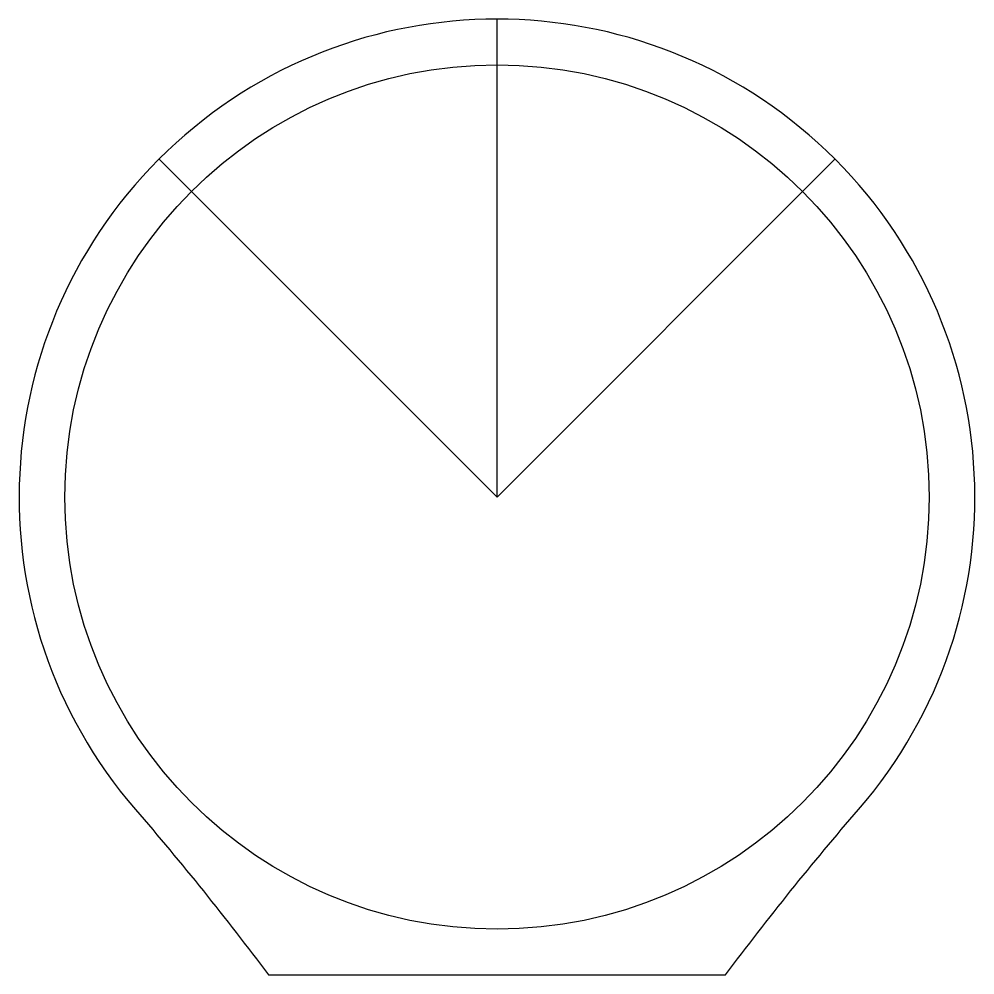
# Model space of a CAD drawing. Header units: millimetres. Extents: x -20.9 to 20.9, y -20.9 to 20.9.
import ezdxf

# ---------------------------------------------------------------- set-up
doc = ezdxf.new("R2010")
doc.units = ezdxf.units.MM
doc.layers.get('0').update_dxf_attribs({"linetype": 'CONTINUOUS'})

msp = doc.modelspace()

# ---------------------------------------------------------------- linework, layer by layer
for q in [(0, 20.9), (-14.779, 14.779), (14.779, 14.779)]:
    msp.add_line((0, 0), q)
msp.add_lwpolyline([(10, -20.9, -0.017855), (15.814, -13.665, 2.185715), (-15.814, -13.665, -0.017855), (-10, -20.9)], format="xyb", close=True)
msp.add_circle((0, 0), 18.9)

doc.saveas('drawing.dxf')
